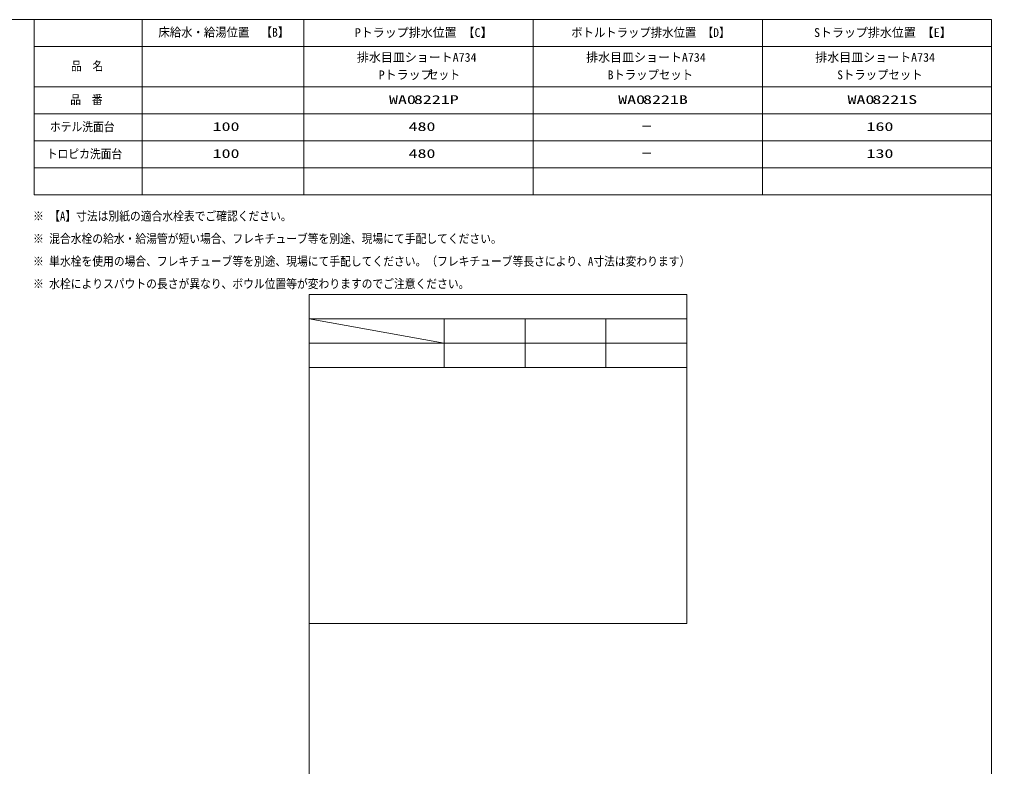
# Model space of a CAD drawing. Units: millimetres, scale not verified. Extents: x -6062 to 6062, y -3045 to 3045.
# Drawn here: x -1392 to 2212, y 0 to 2770 of the extents above; entities that cross this region are included whole.
import ezdxf
from ezdxf.enums import TextEntityAlignment as Align

# ---------------------------------------------------------------- set-up
doc = ezdxf.new("R2010")
doc.units = ezdxf.units.MM
doc.header["$LTSCALE"] = 20
doc.layers.add('0-0_1図面枠', color=7, linetype='Continuous', lineweight=9)
doc.styles.add('ＭＳ ゴシック', font='')
doc.styles.get('ＭＳ ゴシック').set_extended_font_data('MS Gothic')

# ---------------------------------------------------------------- blocks, each defined once
blk = doc.blocks.new('グループ-2')
at = {"layer": '0-0_1図面枠'}
blk.add_lwpolyline([(-80000, 55400), (80000, 55400), (80000, -55400), (-80000, -55400)], close=True, dxfattribs=at)
blk = doc.blocks.new('図面枠')
at = {"layer": '0-0_1図面枠'}
blk.add_blockref('グループ-2', (0, 0), dxfattribs=at)
blk = doc.blocks.new('グループ-4')
at = {"layer": '0-0_1図面枠'}
for p, q in [((17000, 55400), (17000, 42400)), ((29000, 55400), (29000, 42400)), ((46000, 55400), (46000, 42400)), ((63000, 55400), (63000, 42400)), ((9000, 53400), (80000, 53400)), ((9000, 50400), (80000, 50400)), ((9000, 48400), (80000, 48400)), ((9000, 46400), (80000, 46400)), ((9000, 44400), (80000, 44400))]:
    blk.add_line(p, q, dxfattribs=at)
blk.add_lwpolyline([(9000, 55400), (80000, 55400), (80000, 42400), (9000, 42400)], close=True, dxfattribs=at)
blk = doc.blocks.new('グループ-5')
at = {"layer": '0-0_1図面枠'}
blk.add_blockref('グループ-4', (0, 0), dxfattribs=at)
at = {"layer": '0-0_1図面枠', "style": 'ＭＳ ゴシック'}
for s, width, p in [('床給水・給湯位置\u3000【B】', 0.95, (18206.1, 53923.4)), ('ボトルトラップ排水位置 【D】', 0.95, (48822.3, 53906.1)), ('品\u3000名', 0.9, (11720.4, 51421.3)), ('品\u3000番', 0.9, (11666.6, 48930.8)), ('ホテル洗面台', 0.9, (10161, 46917.3)), ('トロピカ洗面台', 0.9, (9928.2, 44905.8))]:
    blk.add_text(s, height=650.9, dxfattribs=dict(at, width=width)).set_placement(p, align=Align.BOTTOM_LEFT)
for s, p in [('Pトラップ排水位置 【C】', (32777.2, 53906.1)), ('Sトラップ排水位置 【E】', (66834.7, 53906.1))]:
    blk.add_text(s, height=650.9, dxfattribs=at).set_placement(p, align=Align.BOTTOM_LEFT)

msp = doc.modelspace()

# ---------------------------------------------------------------- linework, layer by layer
at = {"layer": '0-0_1図面枠'}
for p, q in [((-317.5, 1750), (-317.5, -2420)), ((-317.5, 1750), (-317.5, -2420)), ((1082.5, 1660), (-317.5, 1660)), ((-317.5, 1660), (182.5, 1570)), ((182.5, 1480), (182.5, 1660)), ((482.5, 1480), (482.5, 1660)), ((782.5, 1480), (782.5, 1660)), ((-317.5, 1570), (1082.5, 1570))]:
    msp.add_line(p, q, dxfattribs=at)
for points in [[(-317.5, 1750), (1082.5, 1750), (1082.5, 1480), (-317.5, 1480)], [(-317.5, 1480), (1082.5, 1480), (1082.5, 530), (-317.5, 530)]]:
    msp.add_lwpolyline(points, close=True, dxfattribs=at)

# ---------------------------------------------------------------- block references
at = {"layer": '0-0_1図面枠', "xscale": 0.05, "yscale": 0.05}
for name in ['図面枠', 'グループ-5']:
    msp.add_blockref(name, (-1787.5, 0), dxfattribs=at)

# ---------------------------------------------------------------- texts
at = {"layer": '0-0_1図面枠', "style": 'ＭＳ ゴシック'}
for s, p in [('排水目皿ショートA734', (-141.03, 2603.34)), ('排水目皿ショートA734', (708.97, 2603.34)), ('排水目皿ショートA734', (1558.97, 2603.34)), ('Pトラップ', (-60.17, 2538.59))]:
    msp.add_text(s, height=32.55, dxfattribs=at).set_placement(p, align=Align.BOTTOM_LEFT)
for s, width, p in [('セット', 0.9, (121.41, 2538.59)), ('Bトラップセット', 0.95, (789.24, 2538.59)), ('Sトラップセット', 0.95, (1640.31, 2538.59)), ('WA0', 1.5, (-22, 2446.74)), ('8221P', 1.5, (70.21, 2446.74)), ('WA0', 1.5, (827.9, 2446.74)), ('8221B', 1.5, (920.11, 2446.74)), ('WA0', 1.5, (1678.38, 2446.74)), ('8221S', 1.5, (1770.59, 2446.74)), ('100', 1.5, (-676.11, 2346.74)), ('480', 1.5, (50.61, 2346.74)), ('160', 1.5, (1748.89, 2346.74)), ('ー', 0.9, (913.77, 2346.83)), ('100', 1.5, (-676.11, 2246.74)), ('480', 1.5, (50.61, 2246.74)), ('ー', 0.9, (913.77, 2246.83)), ('130', 1.5, (1748.89, 2246.74)), ('※ 【A】寸法は別紙の適合水栓表でご確認ください。', 0.9, (-1342.1, 2014.66)), ('※ 混合水栓の給水・給湯管が短い場合、フレキチューブ等を別途、現場にて手配してください。', 0.9, (-1342.1, 1930.96)), ('※ 単水栓を使用の場合、フレキチューブ等を別途、現場にて手配してください。（フレキチューブ等長さにより、A寸法は変わります）', 0.9, (-1342.1, 1847.03)), ('※ 水栓によりスパウトの長さが異なり、ボウル位置等が変わりますのでご注意ください。', 0.9, (-1342.1, 1763.71))]:
    msp.add_text(s, height=32.55, dxfattribs=dict(at, width=width)).set_placement(p, align=Align.BOTTOM_LEFT)

doc.saveas('drawing.dxf')
